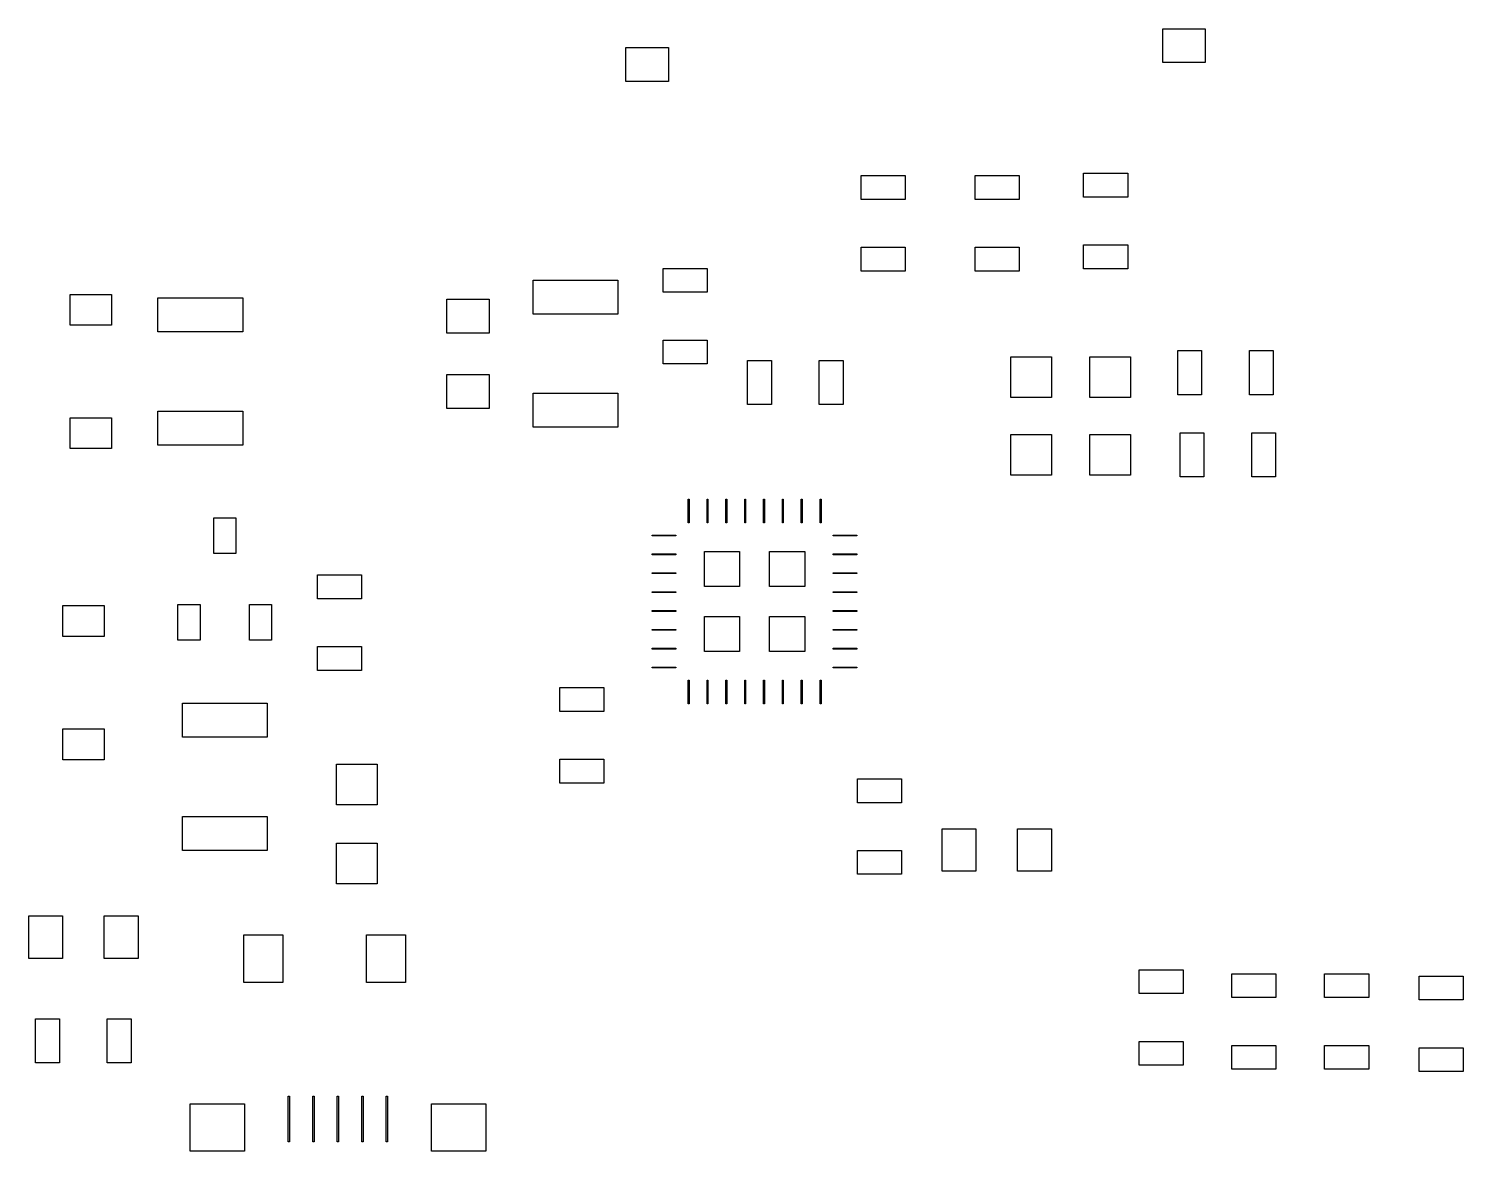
# Model space of a CAD drawing. Header units: millimetres. Extents: x -21.1 to 21.3, y -30.5 to 30.9.
# Drawn here: x -21.11 to 16.94, y -30.54 to -0.77 of the extents above; entities that cross this region are included whole.
import ezdxf

# ---------------------------------------------------------------- set-up
doc = ezdxf.new("R2010")
doc.units = ezdxf.units.MM
doc.header["$MEASUREMENT"] = 0
doc.layers.add('Layer 1', color=7, linetype='Continuous')

msp = doc.modelspace()

# ---------------------------------------------------------------- linework, layer by layer
at = {"layer": 'Layer 1', "color": 250}
for points in [[(8.9701, -1.6725), (8.9701, -1.6725), (10.095, -1.6725), (10.095, -1.6725), (10.095, -1.6725), (10.095, -1.6725), (10.095, -0.7721), (10.095, -0.7721), (10.095, -0.7721), (10.095, -0.7721), (8.9701, -0.7721), (8.9701, -0.7721), (8.9701, -0.7721), (8.9701, -0.7721), (8.9701, -1.6725), (8.9701, -1.6725)], [(-5.2691, -2.1728), (-5.2691, -2.1728), (-4.1443, -2.1728), (-4.1443, -2.1728), (-4.1443, -2.1728), (-4.1443, -2.1728), (-4.1443, -1.2723), (-4.1443, -1.2723), (-4.1443, -1.2723), (-4.1443, -1.2723), (-5.2691, -1.2723), (-5.2691, -1.2723), (-5.2691, -1.2723), (-5.2691, -1.2723), (-5.2691, -2.1728), (-5.2691, -2.1728)], [(0.9675, -5.298), (0.9675, -5.298), (2.1371, -5.298), (2.1371, -5.298), (2.1371, -5.298), (2.1371, -5.298), (2.1371, -4.668), (2.1371, -4.668), (2.1371, -4.668), (2.1371, -4.668), (0.9675, -4.668), (0.9675, -4.668), (0.9675, -4.668), (0.9675, -4.668), (0.9675, -5.298), (0.9675, -5.298)], [(3.9882, -5.298), (3.9882, -5.298), (5.1578, -5.298), (5.1578, -5.298), (5.1578, -5.298), (5.1578, -5.298), (5.1578, -4.668), (5.1578, -4.668), (5.1578, -4.668), (5.1578, -4.668), (3.9882, -4.668), (3.9882, -4.668), (3.9882, -4.668), (3.9882, -4.668), (3.9882, -5.298), (3.9882, -5.298)], [(6.8683, -5.2374), (6.8683, -5.2374), (8.0379, -5.2374), (8.0379, -5.2374), (8.0379, -5.2374), (8.0379, -5.2374), (8.0379, -4.6073), (8.0379, -4.6073), (8.0379, -4.6073), (8.0379, -4.6073), (6.8683, -4.6073), (6.8683, -4.6073), (6.8683, -4.6073), (6.8683, -4.6073), (6.8683, -5.2374), (6.8683, -5.2374)], [(0.9675, -7.1983), (0.9675, -7.1983), (2.1371, -7.1983), (2.1371, -7.1983), (2.1371, -7.1983), (2.1371, -7.1983), (2.1371, -6.5683), (2.1371, -6.5683), (2.1371, -6.5683), (2.1371, -6.5683), (0.9675, -6.5683), (0.9675, -6.5683), (0.9675, -6.5683), (0.9675, -6.5683), (0.9675, -7.1983), (0.9675, -7.1983)], [(3.9882, -7.1983), (3.9882, -7.1983), (5.1578, -7.1983), (5.1578, -7.1983), (5.1578, -7.1983), (5.1578, -7.1983), (5.1578, -6.5683), (5.1578, -6.5683), (5.1578, -6.5683), (5.1578, -6.5683), (3.9882, -6.5683), (3.9882, -6.5683), (3.9882, -6.5683), (3.9882, -6.5683), (3.9882, -7.1983), (3.9882, -7.1983)], [(6.8683, -7.1377), (6.8683, -7.1377), (8.0379, -7.1377), (8.0379, -7.1377), (8.0379, -7.1377), (8.0379, -7.1377), (8.0379, -6.5076), (8.0379, -6.5076), (8.0379, -6.5076), (8.0379, -6.5076), (6.8683, -6.5076), (6.8683, -6.5076), (6.8683, -6.5076), (6.8683, -6.5076), (6.8683, -7.1377), (6.8683, -7.1377)], [(-4.2813, -7.7578), (-4.2813, -7.7578), (-3.1117, -7.7578), (-3.1117, -7.7578), (-3.1117, -7.7578), (-3.1117, -7.7578), (-3.1117, -7.1278), (-3.1117, -7.1278), (-3.1117, -7.1278), (-3.1117, -7.1278), (-4.2813, -7.1278), (-4.2813, -7.1278), (-4.2813, -7.1278), (-4.2813, -7.1278), (-4.2813, -7.7578), (-4.2813, -7.7578)], [(-7.7312, -8.3423), (-7.7312, -8.3423), (-5.4814, -8.3423), (-5.4814, -8.3423), (-5.4814, -8.3423), (-5.4814, -8.3423), (-5.4814, -7.4418), (-5.4814, -7.4418), (-5.4814, -7.4418), (-5.4814, -7.4418), (-7.7312, -7.4418), (-7.7312, -7.4418), (-7.7312, -7.4418), (-7.7312, -7.4418), (-7.7312, -8.3423), (-7.7312, -8.3423)], [(-20.006, -8.6375), (-20.006, -8.6375), (-18.9084, -8.6375), (-18.9084, -8.6375), (-18.9084, -8.6375), (-18.9084, -8.6375), (-18.9084, -7.8189), (-18.9084, -7.8189), (-18.9084, -7.8189), (-18.9084, -7.8189), (-20.006, -7.8189), (-20.006, -7.8189), (-20.006, -7.8189), (-20.006, -7.8189), (-20.006, -8.6375), (-20.006, -8.6375)], [(-17.682, -8.8135), (-17.682, -8.8135), (-15.4323, -8.8135), (-15.4323, -8.8135), (-15.4323, -8.8135), (-15.4323, -8.8135), (-15.4323, -7.9131), (-15.4323, -7.9131), (-15.4323, -7.9131), (-15.4323, -7.9131), (-17.682, -7.9131), (-17.682, -7.9131), (-17.682, -7.9131), (-17.682, -7.9131), (-17.682, -8.8135), (-17.682, -8.8135)], [(-10.0192, -8.8425), (-10.0192, -8.8425), (-8.8944, -8.8425), (-8.8944, -8.8425), (-8.8944, -8.8425), (-8.8944, -8.8425), (-8.8944, -7.942), (-8.8944, -7.942), (-8.8944, -7.942), (-8.8944, -7.942), (-10.0192, -7.942), (-10.0192, -7.942), (-10.0192, -7.942), (-10.0192, -7.942), (-10.0192, -8.8425), (-10.0192, -8.8425)], [(-4.2813, -9.6581), (-4.2813, -9.6581), (-3.1117, -9.6581), (-3.1117, -9.6581), (-3.1117, -9.6581), (-3.1117, -9.6581), (-3.1117, -9.0281), (-3.1117, -9.0281), (-3.1117, -9.0281), (-3.1117, -9.0281), (-4.2813, -9.0281), (-4.2813, -9.0281), (-4.2813, -9.0281), (-4.2813, -9.0281), (-4.2813, -9.6581), (-4.2813, -9.6581)], [(4.934, -10.5523), (4.934, -10.5523), (6.013, -10.5523), (6.013, -10.5523), (6.013, -10.5523), (6.013, -10.5523), (6.013, -9.4733), (6.013, -9.4733), (6.013, -9.4733), (6.013, -9.4733), (4.934, -9.4733), (4.934, -9.4733), (4.934, -9.4733), (4.934, -9.4733), (4.934, -10.5523), (4.934, -10.5523)], [(7.0328, -10.5523), (7.0328, -10.5523), (8.1118, -10.5523), (8.1118, -10.5523), (8.1118, -10.5523), (8.1118, -10.5523), (8.1118, -9.4733), (8.1118, -9.4733), (8.1118, -9.4733), (8.1118, -9.4733), (7.0328, -9.4733), (7.0328, -9.4733), (7.0328, -9.4733), (7.0328, -9.4733), (7.0328, -10.5523), (7.0328, -10.5523)], [(9.3685, -10.4784), (9.3685, -10.4784), (9.9985, -10.4784), (9.9985, -10.4784), (9.9985, -10.4784), (9.9985, -10.4784), (9.9985, -9.3088), (9.9985, -9.3088), (9.9985, -9.3088), (9.9985, -9.3088), (9.3685, -9.3088), (9.3685, -9.3088), (9.3685, -9.3088), (9.3685, -9.3088), (9.3685, -10.4784), (9.3685, -10.4784)], [(11.2688, -10.4784), (11.2688, -10.4784), (11.8988, -10.4784), (11.8988, -10.4784), (11.8988, -10.4784), (11.8988, -10.4784), (11.8988, -9.3088), (11.8988, -9.3088), (11.8988, -9.3088), (11.8988, -9.3088), (11.2688, -9.3088), (11.2688, -9.3088), (11.2688, -9.3088), (11.2688, -9.3088), (11.2688, -10.4784), (11.2688, -10.4784)], [(-2.0417, -10.7375), (-2.0417, -10.7375), (-1.4117, -10.7375), (-1.4117, -10.7375), (-1.4117, -10.7375), (-1.4117, -10.7375), (-1.4117, -9.5679), (-1.4117, -9.5679), (-1.4117, -9.5679), (-1.4117, -9.5679), (-2.0417, -9.5679), (-2.0417, -9.5679), (-2.0417, -9.5679), (-2.0417, -9.5679), (-2.0417, -10.7375), (-2.0417, -10.7375)], [(-0.1414, -10.7375), (-0.1414, -10.7375), (0.4887, -10.7375), (0.4887, -10.7375), (0.4887, -10.7375), (0.4887, -10.7375), (0.4887, -9.5679), (0.4887, -9.5679), (0.4887, -9.5679), (0.4887, -9.5679), (-0.1414, -9.5679), (-0.1414, -9.5679), (-0.1414, -9.5679), (-0.1414, -9.5679), (-0.1414, -10.7375), (-0.1414, -10.7375)], [(-10.0192, -10.8434), (-10.0192, -10.8434), (-8.8944, -10.8434), (-8.8944, -10.8434), (-8.8944, -10.8434), (-8.8944, -10.8434), (-8.8944, -9.9429), (-8.8944, -9.9429), (-8.8944, -9.9429), (-8.8944, -9.9429), (-10.0192, -9.9429), (-10.0192, -9.9429), (-10.0192, -9.9429), (-10.0192, -9.9429), (-10.0192, -10.8434), (-10.0192, -10.8434)], [(-7.7312, -11.3422), (-7.7312, -11.3422), (-5.4814, -11.3422), (-5.4814, -11.3422), (-5.4814, -11.3422), (-5.4814, -11.3422), (-5.4814, -10.4418), (-5.4814, -10.4418), (-5.4814, -10.4418), (-5.4814, -10.4418), (-7.7312, -10.4418), (-7.7312, -10.4418), (-7.7312, -10.4418), (-7.7312, -10.4418), (-7.7312, -11.3422), (-7.7312, -11.3422)], [(-17.682, -11.8135), (-17.682, -11.8135), (-15.4323, -11.8135), (-15.4323, -11.8135), (-15.4323, -11.8135), (-15.4323, -11.8135), (-15.4323, -10.9131), (-15.4323, -10.9131), (-15.4323, -10.9131), (-15.4323, -10.9131), (-17.682, -10.9131), (-17.682, -10.9131), (-17.682, -10.9131), (-17.682, -10.9131), (-17.682, -11.8135), (-17.682, -11.8135)], [(-20.006, -11.9076), (-20.006, -11.9076), (-18.9084, -11.9076), (-18.9084, -11.9076), (-18.9084, -11.9076), (-18.9084, -11.9076), (-18.9084, -11.089), (-18.9084, -11.089), (-18.9084, -11.089), (-18.9084, -11.089), (-20.006, -11.089), (-20.006, -11.089), (-20.006, -11.089), (-20.006, -11.089), (-20.006, -11.9076), (-20.006, -11.9076)], [(4.934, -12.6124), (4.934, -12.6124), (6.013, -12.6124), (6.013, -12.6124), (6.013, -12.6124), (6.013, -12.6124), (6.013, -11.5336), (6.013, -11.5336), (6.013, -11.5336), (6.013, -11.5336), (4.934, -11.5336), (4.934, -11.5336), (4.934, -11.5336), (4.934, -11.5336), (4.934, -12.6124), (4.934, -12.6124)], [(7.0328, -12.6124), (7.0328, -12.6124), (8.1118, -12.6124), (8.1118, -12.6124), (8.1118, -12.6124), (8.1118, -12.6124), (8.1118, -11.5336), (8.1118, -11.5336), (8.1118, -11.5336), (8.1118, -11.5336), (7.0328, -11.5336), (7.0328, -11.5336), (7.0328, -11.5336), (7.0328, -11.5336), (7.0328, -12.6124), (7.0328, -12.6124)], [(9.4277, -12.6584), (9.4277, -12.6584), (10.0578, -12.6584), (10.0578, -12.6584), (10.0578, -12.6584), (10.0578, -12.6584), (10.0578, -11.4888), (10.0578, -11.4888), (10.0578, -11.4888), (10.0578, -11.4888), (9.4277, -11.4888), (9.4277, -11.4888), (9.4277, -11.4888), (9.4277, -11.4888), (9.4277, -12.6584), (9.4277, -12.6584)], [(11.328, -12.6584), (11.328, -12.6584), (11.9581, -12.6584), (11.9581, -12.6584), (11.9581, -12.6584), (11.9581, -12.6584), (11.9581, -11.4888), (11.9581, -11.4888), (11.9581, -11.4888), (11.9581, -11.4888), (11.328, -11.4888), (11.328, -11.4888), (11.328, -11.4888), (11.328, -11.4888), (11.328, -12.6584), (11.328, -12.6584)], [(-3.6182, -13.8777), (-3.6182, -13.8777), (-3.5958, -13.8777), (-3.5958, -13.8777), (-3.5958, -13.8777), (-3.5958, -13.8777), (-3.5958, -13.2476), (-3.5958, -13.2476), (-3.5958, -13.2476), (-3.5958, -13.2476), (-3.6182, -13.2476), (-3.6182, -13.2476), (-3.6182, -13.2476), (-3.6182, -13.2476), (-3.6182, -13.8777), (-3.6182, -13.8777)], [(-3.118, -13.8777), (-3.118, -13.8777), (-3.0956, -13.8777), (-3.0956, -13.8777), (-3.0956, -13.8777), (-3.0956, -13.8777), (-3.0956, -13.2476), (-3.0956, -13.2476), (-3.0956, -13.2476), (-3.0956, -13.2476), (-3.118, -13.2476), (-3.118, -13.2476), (-3.118, -13.2476), (-3.118, -13.2476), (-3.118, -13.8777), (-3.118, -13.8777)], [(-2.6178, -13.8777), (-2.6178, -13.8777), (-2.5953, -13.8777), (-2.5953, -13.8777), (-2.5953, -13.8777), (-2.5953, -13.8777), (-2.5953, -13.2476), (-2.5953, -13.2476), (-2.5953, -13.2476), (-2.5953, -13.2476), (-2.6178, -13.2476), (-2.6178, -13.2476), (-2.6178, -13.2476), (-2.6178, -13.2476), (-2.6178, -13.8777), (-2.6178, -13.8777)], [(-2.1189, -13.8777), (-2.1189, -13.8777), (-2.0965, -13.8777), (-2.0965, -13.8777), (-2.0965, -13.8777), (-2.0965, -13.8777), (-2.0965, -13.2476), (-2.0965, -13.2476), (-2.0965, -13.2476), (-2.0965, -13.2476), (-2.1189, -13.2476), (-2.1189, -13.2476), (-2.1189, -13.2476), (-2.1189, -13.2476), (-2.1189, -13.8777), (-2.1189, -13.8777)], [(-1.6187, -13.8777), (-1.6187, -13.8777), (-1.5963, -13.8777), (-1.5963, -13.8777), (-1.5963, -13.8777), (-1.5963, -13.8777), (-1.5963, -13.2476), (-1.5963, -13.2476), (-1.5963, -13.2476), (-1.5963, -13.2476), (-1.6187, -13.2476), (-1.6187, -13.2476), (-1.6187, -13.2476), (-1.6187, -13.2476), (-1.6187, -13.8777), (-1.6187, -13.8777)], [(-1.1185, -13.8777), (-1.1185, -13.8777), (-1.096, -13.8777), (-1.096, -13.8777), (-1.096, -13.8777), (-1.096, -13.8777), (-1.096, -13.2476), (-1.096, -13.2476), (-1.096, -13.2476), (-1.096, -13.2476), (-1.1185, -13.2476), (-1.1185, -13.2476), (-1.1185, -13.2476), (-1.1185, -13.2476), (-1.1185, -13.8777), (-1.1185, -13.8777)], [(-0.6182, -13.8777), (-0.6182, -13.8777), (-0.5958, -13.8777), (-0.5958, -13.8777), (-0.5958, -13.8777), (-0.5958, -13.8777), (-0.5958, -13.2476), (-0.5958, -13.2476), (-0.5958, -13.2476), (-0.5958, -13.2476), (-0.6182, -13.2476), (-0.6182, -13.2476), (-0.6182, -13.2476), (-0.6182, -13.2476), (-0.6182, -13.8777), (-0.6182, -13.8777)], [(-0.118, -13.8777), (-0.118, -13.8777), (-0.0956, -13.8777), (-0.0956, -13.8777), (-0.0956, -13.8777), (-0.0956, -13.8777), (-0.0956, -13.2476), (-0.0956, -13.2476), (-0.0956, -13.2476), (-0.0956, -13.2476), (-0.118, -13.2476), (-0.118, -13.2476), (-0.118, -13.2476), (-0.118, -13.2476), (-0.118, -13.8777), (-0.118, -13.8777)], [(-16.1994, -14.6856), (-16.1994, -14.6856), (-15.614, -14.6856), (-15.614, -14.6856), (-15.614, -14.6856), (-15.614, -14.6856), (-15.614, -13.7406), (-15.614, -13.7406), (-15.614, -13.7406), (-15.614, -13.7406), (-16.1994, -13.7406), (-16.1994, -13.7406), (-16.1994, -13.7406), (-16.1994, -13.7406), (-16.1994, -14.6856), (-16.1994, -14.6856)], [(-4.5718, -14.225), (-4.5718, -14.225), (-3.9417, -14.225), (-3.9417, -14.225), (-3.9417, -14.225), (-3.9417, -14.225), (-3.9417, -14.2026), (-3.9417, -14.2026), (-3.9417, -14.2026), (-3.9417, -14.2026), (-4.5718, -14.2026), (-4.5718, -14.2026), (-4.5718, -14.2026), (-4.5718, -14.2026), (-4.5718, -14.225), (-4.5718, -14.225)], [(0.2279, -14.225), (0.2279, -14.225), (0.858, -14.225), (0.858, -14.225), (0.858, -14.225), (0.858, -14.225), (0.858, -14.2026), (0.858, -14.2026), (0.858, -14.2026), (0.858, -14.2026), (0.2279, -14.2026), (0.2279, -14.2026), (0.2279, -14.2026), (0.2279, -14.2026), (0.2279, -14.225), (0.2279, -14.225)], [(-4.5718, -14.7238), (-4.5718, -14.7238), (-3.9417, -14.7238), (-3.9417, -14.7238), (-3.9417, -14.7238), (-3.9417, -14.7238), (-3.9417, -14.7014), (-3.9417, -14.7014), (-3.9417, -14.7014), (-3.9417, -14.7014), (-4.5718, -14.7014), (-4.5718, -14.7014), (-4.5718, -14.7014), (-4.5718, -14.7014), (-4.5718, -14.7238), (-4.5718, -14.7238)], [(-3.1852, -15.5655), (-3.1852, -15.5655), (-2.2538, -15.5655), (-2.2538, -15.5655), (-2.2538, -15.5655), (-2.2538, -15.5655), (-2.2538, -14.6341), (-2.2538, -14.6341), (-2.2538, -14.6341), (-2.2538, -14.6341), (-3.1852, -14.6341), (-3.1852, -14.6341), (-3.1852, -14.6341), (-3.1852, -14.6341), (-3.1852, -15.5655), (-3.1852, -15.5655)], [(-1.4599, -15.5655), (-1.4599, -15.5655), (-0.5285, -15.5655), (-0.5285, -15.5655), (-0.5285, -15.5655), (-0.5285, -15.5655), (-0.5285, -14.6341), (-0.5285, -14.6341), (-0.5285, -14.6341), (-0.5285, -14.6341), (-1.4599, -14.6341), (-1.4599, -14.6341), (-1.4599, -14.6341), (-1.4599, -14.6341), (-1.4599, -15.5655), (-1.4599, -15.5655)], [(0.2279, -14.7238), (0.2279, -14.7238), (0.858, -14.7238), (0.858, -14.7238), (0.858, -14.7238), (0.858, -14.7238), (0.858, -14.7014), (0.858, -14.7014), (0.858, -14.7014), (0.858, -14.7014), (0.2279, -14.7014), (0.2279, -14.7014), (0.2279, -14.7014), (0.2279, -14.7014), (0.2279, -14.7238), (0.2279, -14.7238)], [(-4.5718, -15.2241), (-4.5718, -15.2241), (-3.9417, -15.2241), (-3.9417, -15.2241), (-3.9417, -15.2241), (-3.9417, -15.2241), (-3.9417, -15.2017), (-3.9417, -15.2017), (-3.9417, -15.2017), (-3.9417, -15.2017), (-4.5718, -15.2017), (-4.5718, -15.2017), (-4.5718, -15.2017), (-4.5718, -15.2017), (-4.5718, -15.2241), (-4.5718, -15.2241)], [(0.2279, -15.2241), (0.2279, -15.2241), (0.858, -15.2241), (0.858, -15.2241), (0.858, -15.2241), (0.858, -15.2241), (0.858, -15.2017), (0.858, -15.2017), (0.858, -15.2017), (0.858, -15.2017), (0.2279, -15.2017), (0.2279, -15.2017), (0.2279, -15.2017), (0.2279, -15.2017), (0.2279, -15.2241), (0.2279, -15.2241)], [(-13.4522, -15.8882), (-13.4522, -15.8882), (-12.2826, -15.8882), (-12.2826, -15.8882), (-12.2826, -15.8882), (-12.2826, -15.8882), (-12.2826, -15.2582), (-12.2826, -15.2582), (-12.2826, -15.2582), (-12.2826, -15.2582), (-13.4522, -15.2582), (-13.4522, -15.2582), (-13.4522, -15.2582), (-13.4522, -15.2582), (-13.4522, -15.8882), (-13.4522, -15.8882)], [(-4.5718, -15.7243), (-4.5718, -15.7243), (-3.9417, -15.7243), (-3.9417, -15.7243), (-3.9417, -15.7243), (-3.9417, -15.7243), (-3.9417, -15.7019), (-3.9417, -15.7019), (-3.9417, -15.7019), (-3.9417, -15.7019), (-4.5718, -15.7019), (-4.5718, -15.7019), (-4.5718, -15.7019), (-4.5718, -15.7019), (-4.5718, -15.7243), (-4.5718, -15.7243)], [(0.2279, -15.7243), (0.2279, -15.7243), (0.858, -15.7243), (0.858, -15.7243), (0.858, -15.7243), (0.858, -15.7243), (0.858, -15.7019), (0.858, -15.7019), (0.858, -15.7019), (0.858, -15.7019), (0.2279, -15.7019), (0.2279, -15.7019), (0.2279, -15.7019), (0.2279, -15.7019), (0.2279, -15.7243), (0.2279, -15.7243)], [(-20.2058, -16.8878), (-20.2058, -16.8878), (-19.1082, -16.8878), (-19.1082, -16.8878), (-19.1082, -16.8878), (-19.1082, -16.8878), (-19.1082, -16.0692), (-19.1082, -16.0692), (-19.1082, -16.0692), (-19.1082, -16.0692), (-20.2058, -16.0692), (-20.2058, -16.0692), (-20.2058, -16.0692), (-20.2058, -16.0692), (-20.2058, -16.8878), (-20.2058, -16.8878)], [(-17.1489, -16.9856), (-17.1489, -16.9856), (-16.5635, -16.9856), (-16.5635, -16.9856), (-16.5635, -16.9856), (-16.5635, -16.9856), (-16.5635, -16.0405), (-16.5635, -16.0405), (-16.5635, -16.0405), (-16.5635, -16.0405), (-17.1489, -16.0405), (-17.1489, -16.0405), (-17.1489, -16.0405), (-17.1489, -16.0405), (-17.1489, -16.9856), (-17.1489, -16.9856)], [(-15.25, -16.9856), (-15.25, -16.9856), (-14.6645, -16.9856), (-14.6645, -16.9856), (-14.6645, -16.9856), (-14.6645, -16.9856), (-14.6645, -16.0405), (-14.6645, -16.0405), (-14.6645, -16.0405), (-14.6645, -16.0405), (-15.25, -16.0405), (-15.25, -16.0405), (-15.25, -16.0405), (-15.25, -16.0405), (-15.25, -16.9856), (-15.25, -16.9856)], [(-4.5718, -16.2245), (-4.5718, -16.2245), (-3.9417, -16.2245), (-3.9417, -16.2245), (-3.9417, -16.2245), (-3.9417, -16.2245), (-3.9417, -16.2021), (-3.9417, -16.2021), (-3.9417, -16.2021), (-3.9417, -16.2021), (-4.5718, -16.2021), (-4.5718, -16.2021), (-4.5718, -16.2021), (-4.5718, -16.2021), (-4.5718, -16.2245), (-4.5718, -16.2245)], [(0.2279, -16.2245), (0.2279, -16.2245), (0.858, -16.2245), (0.858, -16.2245), (0.858, -16.2245), (0.858, -16.2245), (0.858, -16.2021), (0.858, -16.2021), (0.858, -16.2021), (0.858, -16.2021), (0.2279, -16.2021), (0.2279, -16.2021), (0.2279, -16.2021), (0.2279, -16.2021), (0.2279, -16.2245), (0.2279, -16.2245)], [(-4.5718, -16.7248), (-4.5718, -16.7248), (-3.9417, -16.7248), (-3.9417, -16.7248), (-3.9417, -16.7248), (-3.9417, -16.7248), (-3.9417, -16.7023), (-3.9417, -16.7023), (-3.9417, -16.7023), (-3.9417, -16.7023), (-4.5718, -16.7023), (-4.5718, -16.7023), (-4.5718, -16.7023), (-4.5718, -16.7023), (-4.5718, -16.7248), (-4.5718, -16.7248)], [(-3.1852, -17.2908), (-3.1852, -17.2908), (-2.2538, -17.2908), (-2.2538, -17.2908), (-2.2538, -17.2908), (-2.2538, -17.2908), (-2.2538, -16.3594), (-2.2538, -16.3594), (-2.2538, -16.3594), (-2.2538, -16.3594), (-3.1852, -16.3594), (-3.1852, -16.3594), (-3.1852, -16.3594), (-3.1852, -16.3594), (-3.1852, -17.2908), (-3.1852, -17.2908)], [(-1.4599, -17.2908), (-1.4599, -17.2908), (-0.5285, -17.2908), (-0.5285, -17.2908), (-0.5285, -17.2908), (-0.5285, -17.2908), (-0.5285, -16.3594), (-0.5285, -16.3594), (-0.5285, -16.3594), (-0.5285, -16.3594), (-1.4599, -16.3594), (-1.4599, -16.3594), (-1.4599, -16.3594), (-1.4599, -16.3594), (-1.4599, -17.2908), (-1.4599, -17.2908)], [(0.2279, -16.7248), (0.2279, -16.7248), (0.858, -16.7248), (0.858, -16.7248), (0.858, -16.7248), (0.858, -16.7248), (0.858, -16.7023), (0.858, -16.7023), (0.858, -16.7023), (0.858, -16.7023), (0.2279, -16.7023), (0.2279, -16.7023), (0.2279, -16.7023), (0.2279, -16.7023), (0.2279, -16.7248), (0.2279, -16.7248)], [(-13.4522, -17.7886), (-13.4522, -17.7886), (-12.2826, -17.7886), (-12.2826, -17.7886), (-12.2826, -17.7886), (-12.2826, -17.7886), (-12.2826, -17.1585), (-12.2826, -17.1585), (-12.2826, -17.1585), (-12.2826, -17.1585), (-13.4522, -17.1585), (-13.4522, -17.1585), (-13.4522, -17.1585), (-13.4522, -17.1585), (-13.4522, -17.7886), (-13.4522, -17.7886)], [(-4.5718, -17.225), (-4.5718, -17.225), (-3.9417, -17.225), (-3.9417, -17.225), (-3.9417, -17.225), (-3.9417, -17.225), (-3.9417, -17.2026), (-3.9417, -17.2026), (-3.9417, -17.2026), (-3.9417, -17.2026), (-4.5718, -17.2026), (-4.5718, -17.2026), (-4.5718, -17.2026), (-4.5718, -17.2026), (-4.5718, -17.225), (-4.5718, -17.225)], [(0.2279, -17.225), (0.2279, -17.225), (0.858, -17.225), (0.858, -17.225), (0.858, -17.225), (0.858, -17.225), (0.858, -17.2026), (0.858, -17.2026), (0.858, -17.2026), (0.858, -17.2026), (0.2279, -17.2026), (0.2279, -17.2026), (0.2279, -17.2026), (0.2279, -17.2026), (0.2279, -17.225), (0.2279, -17.225)], [(-4.5718, -17.7238), (-4.5718, -17.7238), (-3.9417, -17.7238), (-3.9417, -17.7238), (-3.9417, -17.7238), (-3.9417, -17.7238), (-3.9417, -17.7014), (-3.9417, -17.7014), (-3.9417, -17.7014), (-3.9417, -17.7014), (-4.5718, -17.7014), (-4.5718, -17.7014), (-4.5718, -17.7014), (-4.5718, -17.7014), (-4.5718, -17.7238), (-4.5718, -17.7238)], [(0.2279, -17.7238), (0.2279, -17.7238), (0.858, -17.7238), (0.858, -17.7238), (0.858, -17.7238), (0.858, -17.7238), (0.858, -17.7014), (0.858, -17.7014), (0.858, -17.7014), (0.858, -17.7014), (0.2279, -17.7014), (0.2279, -17.7014), (0.2279, -17.7014), (0.2279, -17.7014), (0.2279, -17.7238), (0.2279, -17.7238)], [(-7.0223, -18.8772), (-7.0223, -18.8772), (-5.8527, -18.8772), (-5.8527, -18.8772), (-5.8527, -18.8772), (-5.8527, -18.8772), (-5.8527, -18.2472), (-5.8527, -18.2472), (-5.8527, -18.2472), (-5.8527, -18.2472), (-7.0223, -18.2472), (-7.0223, -18.2472), (-7.0223, -18.2472), (-7.0223, -18.2472), (-7.0223, -18.8772), (-7.0223, -18.8772)], [(-3.6182, -18.6774), (-3.6182, -18.6774), (-3.5958, -18.6774), (-3.5958, -18.6774), (-3.5958, -18.6774), (-3.5958, -18.6774), (-3.5958, -18.0473), (-3.5958, -18.0473), (-3.5958, -18.0473), (-3.5958, -18.0473), (-3.6182, -18.0473), (-3.6182, -18.0473), (-3.6182, -18.0473), (-3.6182, -18.0473), (-3.6182, -18.6774), (-3.6182, -18.6774)], [(-3.118, -18.6774), (-3.118, -18.6774), (-3.0956, -18.6774), (-3.0956, -18.6774), (-3.0956, -18.6774), (-3.0956, -18.6774), (-3.0956, -18.0473), (-3.0956, -18.0473), (-3.0956, -18.0473), (-3.0956, -18.0473), (-3.118, -18.0473), (-3.118, -18.0473), (-3.118, -18.0473), (-3.118, -18.0473), (-3.118, -18.6774), (-3.118, -18.6774)], [(-2.6178, -18.6774), (-2.6178, -18.6774), (-2.5953, -18.6774), (-2.5953, -18.6774), (-2.5953, -18.6774), (-2.5953, -18.6774), (-2.5953, -18.0473), (-2.5953, -18.0473), (-2.5953, -18.0473), (-2.5953, -18.0473), (-2.6178, -18.0473), (-2.6178, -18.0473), (-2.6178, -18.0473), (-2.6178, -18.0473), (-2.6178, -18.6774), (-2.6178, -18.6774)], [(-2.1189, -18.6774), (-2.1189, -18.6774), (-2.0965, -18.6774), (-2.0965, -18.6774), (-2.0965, -18.6774), (-2.0965, -18.6774), (-2.0965, -18.0473), (-2.0965, -18.0473), (-2.0965, -18.0473), (-2.0965, -18.0473), (-2.1189, -18.0473), (-2.1189, -18.0473), (-2.1189, -18.0473), (-2.1189, -18.0473), (-2.1189, -18.6774), (-2.1189, -18.6774)], [(-1.6187, -18.6774), (-1.6187, -18.6774), (-1.5963, -18.6774), (-1.5963, -18.6774), (-1.5963, -18.6774), (-1.5963, -18.6774), (-1.5963, -18.0473), (-1.5963, -18.0473), (-1.5963, -18.0473), (-1.5963, -18.0473), (-1.6187, -18.0473), (-1.6187, -18.0473), (-1.6187, -18.0473), (-1.6187, -18.0473), (-1.6187, -18.6774), (-1.6187, -18.6774)], [(-1.1185, -18.6774), (-1.1185, -18.6774), (-1.096, -18.6774), (-1.096, -18.6774), (-1.096, -18.6774), (-1.096, -18.6774), (-1.096, -18.0473), (-1.096, -18.0473), (-1.096, -18.0473), (-1.096, -18.0473), (-1.1185, -18.0473), (-1.1185, -18.0473), (-1.1185, -18.0473), (-1.1185, -18.0473), (-1.1185, -18.6774), (-1.1185, -18.6774)], [(-0.6182, -18.6774), (-0.6182, -18.6774), (-0.5958, -18.6774), (-0.5958, -18.6774), (-0.5958, -18.6774), (-0.5958, -18.6774), (-0.5958, -18.0473), (-0.5958, -18.0473), (-0.5958, -18.0473), (-0.5958, -18.0473), (-0.6182, -18.0473), (-0.6182, -18.0473), (-0.6182, -18.0473), (-0.6182, -18.0473), (-0.6182, -18.6774), (-0.6182, -18.6774)], [(-0.118, -18.6774), (-0.118, -18.6774), (-0.0956, -18.6774), (-0.0956, -18.6774), (-0.0956, -18.6774), (-0.0956, -18.6774), (-0.0956, -18.0473), (-0.0956, -18.0473), (-0.0956, -18.0473), (-0.0956, -18.0473), (-0.118, -18.0473), (-0.118, -18.0473), (-0.118, -18.0473), (-0.118, -18.0473), (-0.118, -18.6774), (-0.118, -18.6774)], [(-17.0316, -19.5623), (-17.0316, -19.5623), (-14.7818, -19.5623), (-14.7818, -19.5623), (-14.7818, -19.5623), (-14.7818, -19.5623), (-14.7818, -18.6618), (-14.7818, -18.6618), (-14.7818, -18.6618), (-14.7818, -18.6618), (-17.0316, -18.6618), (-17.0316, -18.6618), (-17.0316, -18.6618), (-17.0316, -18.6618), (-17.0316, -19.5623), (-17.0316, -19.5623)], [(-20.2058, -20.1579), (-20.2058, -20.1579), (-19.1082, -20.1579), (-19.1082, -20.1579), (-19.1082, -20.1579), (-19.1082, -20.1579), (-19.1082, -19.3393), (-19.1082, -19.3393), (-19.1082, -19.3393), (-19.1082, -19.3393), (-20.2058, -19.3393), (-20.2058, -19.3393), (-20.2058, -19.3393), (-20.2058, -19.3393), (-20.2058, -20.1579), (-20.2058, -20.1579)], [(-7.0223, -20.7775), (-7.0223, -20.7775), (-5.8527, -20.7775), (-5.8527, -20.7775), (-5.8527, -20.7775), (-5.8527, -20.7775), (-5.8527, -20.1475), (-5.8527, -20.1475), (-5.8527, -20.1475), (-5.8527, -20.1475), (-7.0223, -20.1475), (-7.0223, -20.1475), (-7.0223, -20.1475), (-7.0223, -20.1475), (-7.0223, -20.7775), (-7.0223, -20.7775)], [(-12.9459, -21.3533), (-12.9459, -21.3533), (-11.8669, -21.3533), (-11.8669, -21.3533), (-11.8669, -21.3533), (-11.8669, -21.3533), (-11.8669, -20.2745), (-11.8669, -20.2745), (-11.8669, -20.2745), (-11.8669, -20.2745), (-12.9459, -20.2745), (-12.9459, -20.2745), (-12.9459, -20.2745), (-12.9459, -20.2745), (-12.9459, -21.3533), (-12.9459, -21.3533)], [(0.8683, -21.2984), (0.8683, -21.2984), (2.0379, -21.2984), (2.0379, -21.2984), (2.0379, -21.2984), (2.0379, -21.2984), (2.0379, -20.6684), (2.0379, -20.6684), (2.0379, -20.6684), (2.0379, -20.6684), (0.8683, -20.6684), (0.8683, -20.6684), (0.8683, -20.6684), (0.8683, -20.6684), (0.8683, -21.2984), (0.8683, -21.2984)], [(-17.0316, -22.5622), (-17.0316, -22.5622), (-14.7818, -22.5622), (-14.7818, -22.5622), (-14.7818, -22.5622), (-14.7818, -22.5622), (-14.7818, -21.6618), (-14.7818, -21.6618), (-14.7818, -21.6618), (-14.7818, -21.6618), (-17.0316, -21.6618), (-17.0316, -21.6618), (-17.0316, -21.6618), (-17.0316, -21.6618), (-17.0316, -22.5622), (-17.0316, -22.5622)], [(3.1134, -23.1147), (3.1134, -23.1147), (4.0138, -23.1147), (4.0138, -23.1147), (4.0138, -23.1147), (4.0138, -23.1147), (4.0138, -21.9899), (4.0138, -21.9899), (4.0138, -21.9899), (4.0138, -21.9899), (3.1134, -21.9899), (3.1134, -21.9899), (3.1134, -21.9899), (3.1134, -21.9899), (3.1134, -23.1147), (3.1134, -23.1147)], [(5.1129, -23.1147), (5.1129, -23.1147), (6.0134, -23.1147), (6.0134, -23.1147), (6.0134, -23.1147), (6.0134, -23.1147), (6.0134, -21.9899), (6.0134, -21.9899), (6.0134, -21.9899), (6.0134, -21.9899), (5.1129, -21.9899), (5.1129, -21.9899), (5.1129, -21.9899), (5.1129, -21.9899), (5.1129, -23.1147), (5.1129, -23.1147)], [(-12.9459, -23.4507), (-12.9459, -23.4507), (-11.8669, -23.4507), (-11.8669, -23.4507), (-11.8669, -23.4507), (-11.8669, -23.4507), (-11.8669, -22.3717), (-11.8669, -22.3717), (-11.8669, -22.3717), (-11.8669, -22.3717), (-12.9459, -22.3717), (-12.9459, -22.3717), (-12.9459, -22.3717), (-12.9459, -22.3717), (-12.9459, -23.4507), (-12.9459, -23.4507)], [(0.8683, -23.1974), (0.8683, -23.1974), (2.0379, -23.1974), (2.0379, -23.1974), (2.0379, -23.1974), (2.0379, -23.1974), (2.0379, -22.5673), (2.0379, -22.5673), (2.0379, -22.5673), (2.0379, -22.5673), (0.8683, -22.5673), (0.8683, -22.5673), (0.8683, -22.5673), (0.8683, -22.5673), (0.8683, -23.1974), (0.8683, -23.1974)], [(-21.107, -25.4257), (-21.107, -25.4257), (-20.2066, -25.4257), (-20.2066, -25.4257), (-20.2066, -25.4257), (-20.2066, -25.4257), (-20.2066, -24.3008), (-20.2066, -24.3008), (-20.2066, -24.3008), (-20.2066, -24.3008), (-21.107, -24.3008), (-21.107, -24.3008), (-21.107, -24.3008), (-21.107, -24.3008), (-21.107, -25.4257), (-21.107, -25.4257)], [(-19.1075, -25.4257), (-19.1075, -25.4257), (-18.207, -25.4257), (-18.207, -25.4257), (-18.207, -25.4257), (-18.207, -25.4257), (-18.207, -24.3008), (-18.207, -24.3008), (-18.207, -24.3008), (-18.207, -24.3008), (-19.1075, -24.3008), (-19.1075, -24.3008), (-19.1075, -24.3008), (-19.1075, -24.3008), (-19.1075, -25.4257), (-19.1075, -25.4257)], [(-15.3999, -26.0631), (-15.3999, -26.0631), (-14.3643, -26.0631), (-14.3643, -26.0631), (-14.3643, -26.0631), (-14.3643, -26.0631), (-14.3643, -24.803), (-14.3643, -24.803), (-14.3643, -24.803), (-14.3643, -24.803), (-15.3999, -24.803), (-15.3999, -24.803), (-15.3999, -24.803), (-15.3999, -24.803), (-15.3999, -26.0631), (-15.3999, -26.0631)], [(-12.1491, -26.0631), (-12.1491, -26.0631), (-11.1135, -26.0631), (-11.1135, -26.0631), (-11.1135, -26.0631), (-11.1135, -26.0631), (-11.1135, -24.803), (-11.1135, -24.803), (-11.1135, -24.803), (-11.1135, -24.803), (-12.1491, -24.803), (-12.1491, -24.803), (-12.1491, -24.803), (-12.1491, -24.803), (-12.1491, -26.0631), (-12.1491, -26.0631)], [(8.3386, -26.3586), (8.3386, -26.3586), (9.5082, -26.3586), (9.5082, -26.3586), (9.5082, -26.3586), (9.5082, -26.3586), (9.5082, -25.7285), (9.5082, -25.7285), (9.5082, -25.7285), (9.5082, -25.7285), (8.3386, -25.7285), (8.3386, -25.7285), (8.3386, -25.7285), (8.3386, -25.7285), (8.3386, -26.3586), (8.3386, -26.3586)], [(10.7984, -26.4674), (10.7984, -26.4674), (11.968, -26.4674), (11.968, -26.4674), (11.968, -26.4674), (11.968, -26.4674), (11.968, -25.8374), (11.968, -25.8374), (11.968, -25.8374), (11.968, -25.8374), (10.7984, -25.8374), (10.7984, -25.8374), (10.7984, -25.8374), (10.7984, -25.8374), (10.7984, -26.4674), (10.7984, -26.4674)], [(13.2582, -26.4674), (13.2582, -26.4674), (14.4278, -26.4674), (14.4278, -26.4674), (14.4278, -26.4674), (14.4278, -26.4674), (14.4278, -25.8374), (14.4278, -25.8374), (14.4278, -25.8374), (14.4278, -25.8374), (13.2582, -25.8374), (13.2582, -25.8374), (13.2582, -25.8374), (13.2582, -25.8374), (13.2582, -26.4674), (13.2582, -26.4674)], [(15.7677, -26.5281), (15.7677, -26.5281), (16.9373, -26.5281), (16.9373, -26.5281), (16.9373, -26.5281), (16.9373, -26.5281), (16.9373, -25.898), (16.9373, -25.898), (16.9373, -25.898), (16.9373, -25.898), (15.7677, -25.898), (15.7677, -25.898), (15.7677, -25.898), (15.7677, -25.898), (15.7677, -26.5281), (15.7677, -26.5281)], [(-20.9222, -28.1986), (-20.9222, -28.1986), (-20.2922, -28.1986), (-20.2922, -28.1986), (-20.2922, -28.1986), (-20.2922, -28.1986), (-20.2922, -27.029), (-20.2922, -27.029), (-20.2922, -27.029), (-20.2922, -27.029), (-20.9222, -27.029), (-20.9222, -27.029), (-20.9222, -27.029), (-20.9222, -27.029), (-20.9222, -28.1986), (-20.9222, -28.1986)], [(-19.0219, -28.1986), (-19.0219, -28.1986), (-18.3919, -28.1986), (-18.3919, -28.1986), (-18.3919, -28.1986), (-18.3919, -28.1986), (-18.3919, -27.029), (-18.3919, -27.029), (-18.3919, -27.029), (-18.3919, -27.029), (-19.0219, -27.029), (-19.0219, -27.029), (-19.0219, -27.029), (-19.0219, -27.029), (-19.0219, -28.1986), (-19.0219, -28.1986)], [(8.3386, -28.2575), (8.3386, -28.2575), (9.5082, -28.2575), (9.5082, -28.2575), (9.5082, -28.2575), (9.5082, -28.2575), (9.5082, -27.6275), (9.5082, -27.6275), (9.5082, -27.6275), (9.5082, -27.6275), (8.3386, -27.6275), (8.3386, -27.6275), (8.3386, -27.6275), (8.3386, -27.6275), (8.3386, -28.2575), (8.3386, -28.2575)], [(10.7984, -28.3678), (10.7984, -28.3678), (11.968, -28.3678), (11.968, -28.3678), (11.968, -28.3678), (11.968, -28.3678), (11.968, -27.7377), (11.968, -27.7377), (11.968, -27.7377), (11.968, -27.7377), (10.7984, -27.7377), (10.7984, -27.7377), (10.7984, -27.7377), (10.7984, -27.7377), (10.7984, -28.3678), (10.7984, -28.3678)], [(13.2582, -28.3678), (13.2582, -28.3678), (14.4278, -28.3678), (14.4278, -28.3678), (14.4278, -28.3678), (14.4278, -28.3678), (14.4278, -27.7377), (14.4278, -27.7377), (14.4278, -27.7377), (14.4278, -27.7377), (13.2582, -27.7377), (13.2582, -27.7377), (13.2582, -27.7377), (13.2582, -27.7377), (13.2582, -28.3678), (13.2582, -28.3678)], [(15.7677, -28.4284), (15.7677, -28.4284), (16.9373, -28.4284), (16.9373, -28.4284), (16.9373, -28.4284), (16.9373, -28.4284), (16.9373, -27.7984), (16.9373, -27.7984), (16.9373, -27.7984), (16.9373, -27.7984), (15.7677, -27.7984), (15.7677, -27.7984), (15.7677, -27.7984), (15.7677, -27.7984), (15.7677, -28.4284), (15.7677, -28.4284)], [(-16.8272, -30.5431), (-16.8272, -30.5431), (-15.3873, -30.5431), (-15.3873, -30.5431), (-15.3873, -30.5431), (-15.3873, -30.5431), (-15.3873, -29.2831), (-15.3873, -29.2831), (-15.3873, -29.2831), (-15.3873, -29.2831), (-16.8272, -29.2831), (-16.8272, -29.2831), (-16.8272, -29.2831), (-16.8272, -29.2831), (-16.8272, -30.5431), (-16.8272, -30.5431)], [(-14.2256, -30.2948), (-14.2256, -30.2948), (-14.1896, -30.2948), (-14.1896, -30.2948), (-14.1896, -30.2948), (-14.1896, -30.2948), (-14.1896, -29.0794), (-14.1896, -29.0794), (-14.1896, -29.0794), (-14.1896, -29.0794), (-14.2256, -29.0794), (-14.2256, -29.0794), (-14.2256, -29.0794), (-14.2256, -29.0794), (-14.2256, -30.2948), (-14.2256, -30.2948)], [(-13.5751, -30.2948), (-13.5751, -30.2948), (-13.5391, -30.2948), (-13.5391, -30.2948), (-13.5391, -30.2948), (-13.5391, -30.2948), (-13.5391, -29.0794), (-13.5391, -29.0794), (-13.5391, -29.0794), (-13.5391, -29.0794), (-13.5751, -29.0794), (-13.5751, -29.0794), (-13.5751, -29.0794), (-13.5751, -29.0794), (-13.5751, -30.2948), (-13.5751, -30.2948)], [(-12.9247, -30.2948), (-12.9247, -30.2948), (-12.8887, -30.2948), (-12.8887, -30.2948), (-12.8887, -30.2948), (-12.8887, -30.2948), (-12.8887, -29.0794), (-12.8887, -29.0794), (-12.8887, -29.0794), (-12.8887, -29.0794), (-12.9247, -29.0794), (-12.9247, -29.0794), (-12.9247, -29.0794), (-12.9247, -29.0794), (-12.9247, -30.2948), (-12.9247, -30.2948)], [(-12.2756, -30.2948), (-12.2756, -30.2948), (-12.2396, -30.2948), (-12.2396, -30.2948), (-12.2396, -30.2948), (-12.2396, -30.2948), (-12.2396, -29.0794), (-12.2396, -29.0794), (-12.2396, -29.0794), (-12.2396, -29.0794), (-12.2756, -29.0794), (-12.2756, -29.0794), (-12.2756, -29.0794), (-12.2756, -29.0794), (-12.2756, -30.2948), (-12.2756, -30.2948)], [(-11.6252, -30.2948), (-11.6252, -30.2948), (-11.5892, -30.2948), (-11.5892, -30.2948), (-11.5892, -30.2948), (-11.5892, -30.2948), (-11.5892, -29.0794), (-11.5892, -29.0794), (-11.5892, -29.0794), (-11.5892, -29.0794), (-11.6252, -29.0794), (-11.6252, -29.0794), (-11.6252, -29.0794), (-11.6252, -29.0794), (-11.6252, -30.2948), (-11.6252, -30.2948)], [(-10.4262, -30.5431), (-10.4262, -30.5431), (-8.9863, -30.5431), (-8.9863, -30.5431), (-8.9863, -30.5431), (-8.9863, -30.5431), (-8.9863, -29.2831), (-8.9863, -29.2831), (-8.9863, -29.2831), (-8.9863, -29.2831), (-10.4262, -29.2831), (-10.4262, -29.2831), (-10.4262, -29.2831), (-10.4262, -29.2831), (-10.4262, -30.5431), (-10.4262, -30.5431)]]:
    msp.add_open_spline(points, degree=3, knots=[0, 0, 0, 0, 0.2, 0.2, 0.2, 0.2, 0.4, 0.4, 0.4, 0.4, 0.6, 0.6, 0.6, 0.6, 1, 1, 1, 1], dxfattribs=at)

doc.saveas('drawing.dxf')
